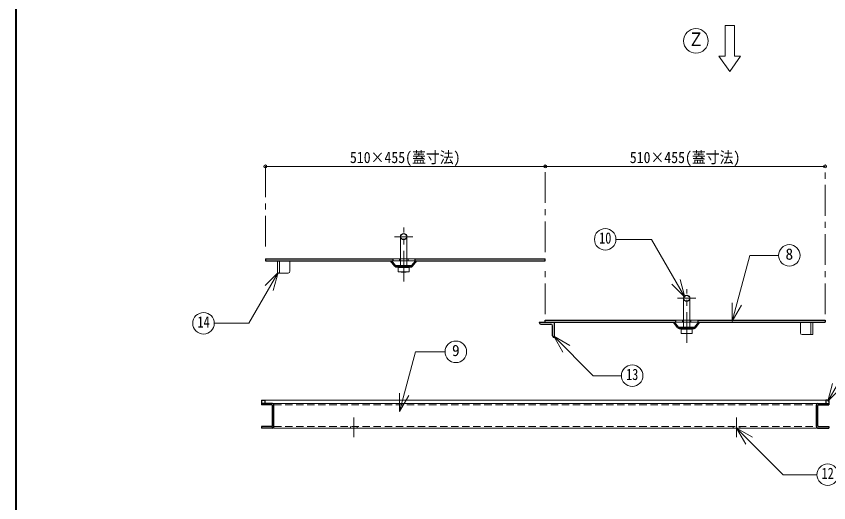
# Model space of a CAD drawing. Units: millimetres at full size, sheet at 1:10; details may follow other scales. Extents: x -2093 to 1957, y -1401 to 1409.
# Drawn here: x -2093 to -772, y -172 to 618 of the extents above; entities that cross this region are included whole.
import ezdxf
from ezdxf.enums import TextEntityAlignment as Align

# ---------------------------------------------------------------- set-up
doc = ezdxf.new("R2010")
doc.units = ezdxf.units.MM
doc.header["$LTSCALE"] = 10
doc.header["$PDMODE"] = 32
doc.header["$PDSIZE"] = 5
doc.linetypes.add('CHAIN1', pattern=[8, 5, -1, 1, -1])
doc.linetypes.add('DASHED1', pattern=[1.8, 1.2, -0.6])
doc.layers.add('0-0_ﾚｲﾔ1', color=4, linetype='Continuous', lineweight=9)
doc.styles.add('ＭＳ ゴシック', font='')
doc.styles.get('ＭＳ ゴシック').set_extended_font_data('MS Gothic')

msp = doc.modelspace()

# ---------------------------------------------------------------- linework, layer by layer
at = {"layer": '0-0_ﾚｲﾔ1', "color": 1, "lineweight": 40}
msp.add_line((-2092.76, -1400.68), (-2092.76, 1409.32), dxfattribs=at)
at = {"layer": '0-0_ﾚｲﾔ1', "color": 7, "lineweight": 18}
for p, q in [((-940.26, 603.32), (-925.26, 603.32)), ((-940.26, 603.32), (-940.26, 553.32)), ((-932.76, 528.32), (-950.26, 553.32)), ((-950.26, 553.32), (-940.26, 553.32)), ((-932.76, 528.32), (-915.26, 553.32)), ((-1467.76, 260.12), (-1467.76, 212.62)), ((-1457.76, 260.12), (-1457.76, 212.62)), ((-1059.81, 255.87), (-1117.66, 255.87)), ((-1005.52, 161.84), (-1059.81, 255.87)), ((-1667.76, 221.12), (-1667.76, 201.12)), ((-1664.76, 221.12), (-1664.76, 201.12)), ((-1469.76, 224.32), (-1480.76, 224.32)), ((-1480.76, 221.12), (-1469.76, 221.12)), ((-1469.76, 224.32), (-1469.76, 221.12)), ((-1444.76, 224.32), (-1455.76, 224.32)), ((-1455.76, 224.32), (-1455.76, 221.12)), ((-1444.76, 221.12), (-1455.76, 221.12)), ((-1667.08, 201.97), (-1714.69, 119.5)), ((-1667.08, 201.97), (-1688.29, 180.76)), ((-1667.08, 201.97), (-1674.84, 172.99)), ((-1667.76, 201.12), (-1664.76, 201.12)), ((-1466.76, 210.62), (-1471.76, 210.12)), ((-1471.76, 210.12), (-1453.76, 210.12)), ((-1471.76, 203.12), (-1471.76, 210.12)), ((-1471.76, 203.12), (-1453.76, 203.12)), ((-1471.76, 203.12), (-1466.76, 202.62)), ((-1467.76, 211.12), (-1467.76, 210.52)), ((-1466.76, 202.62), (-1462.76, 203.12)), ((-1466.76, 202.62), (-1458.76, 202.62)), ((-1462.76, 210.12), (-1462.76, 203.12)), ((-1462.76, 203.12), (-1458.76, 202.62)), ((-1453.76, 210.12), (-1458.76, 210.62)), ((-1458.76, 202.62), (-1453.76, 203.12)), ((-1457.76, 211.12), (-1457.76, 210.52)), ((-1453.76, 203.12), (-1453.76, 210.12)), ((-1005.52, 161.84), (-1013.29, 190.82)), ((-1005.52, 161.84), (-1026.73, 183.05)), ((-1007.76, 160.12), (-1007.76, 112.62)), ((-997.76, 160.12), (-997.76, 112.62)), ((-928.88, 122.69), (-928.88, 152.69)), ((-928.88, 122.69), (-913.88, 148.67)), ((-1714.69, 119.5), (-1770.76, 119.5)), ((-1009.76, 124.32), (-1020.76, 124.32)), ((-1020.76, 121.12), (-1009.76, 121.12)), ((-1009.76, 124.32), (-1009.76, 121.12)), ((-984.76, 124.32), (-995.76, 124.32)), ((-995.76, 124.32), (-995.76, 121.12)), ((-984.76, 121.12), (-995.76, 121.12)), ((-800.76, 121.12), (-800.76, 101.12)), ((-797.76, 121.12), (-797.76, 101.12)), ((-1006.76, 110.62), (-1011.76, 110.12)), ((-1011.76, 110.12), (-993.76, 110.12)), ((-1011.76, 103.12), (-1011.76, 110.12)), ((-1007.76, 111.12), (-1007.76, 110.52)), ((-1002.76, 110.12), (-1002.76, 103.12)), ((-993.76, 110.12), (-998.76, 110.62)), ((-997.76, 111.12), (-997.76, 110.52)), ((-993.76, 103.12), (-993.76, 110.12)), ((-1218.95, 98.3), (-1192.97, 83.3)), ((-1218.95, 98.3), (-1203.95, 72.31)), ((-1011.76, 103.12), (-993.76, 103.12)), ((-1011.76, 103.12), (-1006.76, 102.62)), ((-1006.76, 102.62), (-1002.76, 103.12)), ((-1006.76, 102.62), (-998.76, 102.62)), ((-1002.76, 103.12), (-998.76, 102.62)), ((-998.76, 102.62), (-993.76, 103.12)), ((-797.76, 101.12), (-800.76, 101.12)), ((-773.22, -7.05), (-717.77, 88.99)), ((-773.22, -7.05), (-765.46, 21.92)), ((-773.22, -7.05), (-752.01, 14.16)), ((-1469.64, -24), (-1469.64, 6)), ((-1469.64, -24), (-1454.64, 1.98)), ((-1673.76, -10.68), (-791.76, -10.68)), ((-1673.76, -12.98), (-1673.76, -10.68)), ((-791.76, -12.98), (-791.76, -10.68)), ((-1673.76, -50.68), (-1673.76, -48.38)), ((-1673.76, -50.68), (-791.76, -50.68)), ((-921.76, -50.68), (-895.78, -65.68)), ((-921.76, -50.68), (-906.76, -76.66)), ((-791.76, -50.68), (-791.76, -48.38))]:
    msp.add_line(p, q, dxfattribs=at)
at = {"layer": '0-0_ﾚｲﾔ1', "linetype": 'CHAIN1'}
for p, q in [((-1687.76, 374.32), (-1687.76, 235.12)), ((-1232.76, 235.12), (-1232.76, 374.32)), ((-777.76, 134.32), (-777.76, 374.32)), ((-1462.76, 187.24), (-1462.76, 275.12)), ((-1477.76, 260.12), (-1447.76, 260.12)), ((-1232.76, 134.32), (-1232.76, 211.12)), ((-1002.76, 87.62), (-1002.76, 175.12)), ((-1017.76, 160.12), (-987.76, 160.12)), ((-1543.76, -33.38), (-1543.76, -65.68)), ((-921.76, -65.68), (-921.76, -33.38))]:
    msp.add_line(p, q, dxfattribs=at)
at = {"layer": '0-0_ﾚｲﾔ1'}
for p, q in [((-1687.76, 374.32), (-1232.76, 374.32)), ((-1232.76, 374.32), (-777.76, 374.32)), ((-1647.76, 204.12), (-1647.76, 221.12)), ((-1469.76, 224.32), (-1467.76, 224.32)), ((-1467.76, 221.12), (-1469.76, 221.12)), ((-1457.76, 224.32), (-1455.76, 224.32)), ((-1455.76, 221.12), (-1457.76, 221.12)), ((-1650.76, 201.12), (-1664.76, 201.12)), ((-1009.76, 124.32), (-1007.76, 124.32)), ((-1007.76, 121.12), (-1009.76, 121.12)), ((-997.76, 124.32), (-995.76, 124.32)), ((-995.76, 121.12), (-997.76, 121.12)), ((-817.76, 104.12), (-817.76, 121.12)), ((-814.76, 101.12), (-800.76, 101.12)), ((-1688.76, -5.68), (-776.76, -5.68)), ((-1673.76, -10.68), (-1676.06, -10.68)), ((-791.76, -10.68), (-789.46, -10.68))]:
    msp.add_line(p, q, dxfattribs=at)
at = {"layer": '0-0_ﾚｲﾔ1', "color": 5, "lineweight": 25}
for p, q in [((-1687.76, 224.32), (-1687.76, 221.12)), ((-1687.76, 224.32), (-1480.76, 224.32)), ((-1687.76, 221.12), (-1480.76, 221.12)), ((-1477.16, 212.25), (-1484.26, 221.12)), ((-1475.99, 213.18), (-1482.34, 221.12)), ((-1480.76, 224.32), (-1480.76, 221.12)), ((-1450.7, 212.62), (-1474.82, 212.62)), ((-1449.53, 213.18), (-1443.18, 221.12)), ((-1448.36, 212.25), (-1441.26, 221.12)), ((-1444.76, 224.32), (-1232.76, 224.32)), ((-1232.76, 221.12), (-1232.76, 224.32)), ((-1474.82, 211.12), (-1450.7, 211.12)), ((-1242.76, 121.12), (-1020.76, 121.12)), ((-1232.76, 121.12), (-1232.76, 124.32)), ((-1232.76, 124.32), (-1020.76, 124.32)), ((-1217.76, 96.12), (-1217.76, 121.12)), ((-1017.16, 112.25), (-1024.26, 121.12)), ((-1015.99, 113.18), (-1022.34, 121.12)), ((-1020.76, 124.32), (-1020.76, 121.12)), ((-989.53, 113.18), (-983.18, 121.12)), ((-988.36, 112.25), (-981.26, 121.12)), ((-984.76, 124.32), (-984.76, 121.12)), ((-984.76, 124.32), (-777.76, 124.32)), ((-984.76, 121.12), (-777.76, 121.12)), ((-777.76, 124.32), (-777.76, 121.12)), ((-1239.76, 118.12), (-1223.76, 118.12)), ((-1220.76, 99.12), (-1220.76, 115.12)), ((-990.7, 112.62), (-1014.82, 112.62)), ((-1014.82, 111.12), (-990.7, 111.12)), ((-1693.76, -5.68), (-1688.76, -5.68)), ((-1693.76, -5.68), (-1693.76, -12.98)), ((-1676.06, -10.68), (-1693.76, -10.68)), ((-1677.21, -12.98), (-1693.76, -12.98)), ((-1688.76, -5.68), (-1688.76, -10.68)), ((-1673.76, -48.38), (-1673.76, -12.98)), ((-791.76, -48.38), (-791.76, -12.98)), ((-789.46, -10.68), (-771.76, -10.68)), ((-788.31, -12.98), (-771.76, -12.98)), ((-771.76, -5.68), (-776.76, -5.68)), ((-776.76, -5.68), (-776.76, -10.68)), ((-771.76, -5.68), (-771.76, -12.98)), ((-1676.06, -47.23), (-1676.06, -14.13)), ((-789.46, -47.23), (-789.46, -14.13)), ((-1693.76, -48.38), (-1693.76, -50.68)), ((-1677.21, -48.38), (-1693.76, -48.38)), ((-1676.06, -50.68), (-1693.76, -50.68)), ((-789.46, -50.68), (-771.76, -50.68)), ((-788.31, -48.38), (-771.76, -48.38)), ((-771.76, -48.38), (-771.76, -50.68))]:
    msp.add_line(p, q, dxfattribs=at)
at = {"layer": '0-0_ﾚｲﾔ1', "linetype": 'DASHED1'}
for p, q in [((-1468.76, 212.62), (-1468.76, 211.12)), ((-1467.76, 224.32), (-1457.76, 224.32)), ((-1457.76, 221.12), (-1467.76, 221.12)), ((-1467.76, 212.62), (-1467.76, 211.12)), ((-1457.76, 212.62), (-1457.76, 211.12)), ((-1456.76, 212.62), (-1456.76, 211.12)), ((-1007.76, 124.32), (-997.76, 124.32)), ((-997.76, 121.12), (-1007.76, 121.12)), ((-1008.76, 112.62), (-1008.76, 111.12)), ((-1007.76, 112.62), (-1007.76, 111.12)), ((-997.76, 112.62), (-997.76, 111.12)), ((-996.76, 112.62), (-996.76, 111.12)), ((-1673.76, -12.98), (-791.76, -12.98)), ((-1673.76, -48.38), (-791.76, -48.38)), ((-1549.26, -50.68), (-1549.26, -48.38)), ((-1538.26, -50.68), (-1538.26, -48.38)), ((-927.26, -50.68), (-927.26, -48.38)), ((-916.26, -50.68), (-916.26, -48.38))]:
    msp.add_line(p, q, dxfattribs=at)
at = {"layer": '0-0_ﾚｲﾔ1', "color": 7, "lineweight": 18}
for points in [[(-925.26, 603.32), (-925.26, 553.32), (-915.26, 553.32)], [(-928.88, 122.69), (-900.18, 229.79), (-853.38, 229.79)], [(-1218.95, 98.3), (-1154.97, 34.31), (-1108.84, 34.31)], [(-1469.64, -24), (-1443.61, 73.16), (-1395.53, 73.16)], [(-921.76, -50.68), (-845.96, -126.48), (-791.02, -126.48)]]:
    msp.add_lwpolyline(points, dxfattribs=at)
at = {"layer": '0-0_ﾚｲﾔ1', "color": 5, "lineweight": 25}
msp.add_lwpolyline([(-1444.76, 224.32), (-1444.76, 221.12), (-1232.76, 221.12)], dxfattribs=at)
at = {"layer": '0-0_ﾚｲﾔ1', "color": 7, "lineweight": 18}
for points in [[(-1462.76, 210.12), (-1466.76, 210.62), (-1458.76, 210.62)], [(-1002.76, 110.12), (-1006.76, 110.62), (-998.76, 110.62)]]:
    msp.add_lwpolyline(points, close=True, dxfattribs=at)
for centre, radius in [((-987.76, 578.32), 20), ((-1135.16, 255.87), 17.5), ((-835.88, 229.79), 17.5), ((-1788.26, 119.5), 17.5), ((-1378.03, 73.16), 17.5), ((-1091.34, 34.31), 17.5), ((-773.52, -126.48), 17.5)]:
    msp.add_circle(centre, radius, dxfattribs=at)
at = {"layer": '0-0_ﾚｲﾔ1', "color": 5, "lineweight": 25}
for centre in [(-1462.76, 260.12), (-1002.76, 160.12)]:
    msp.add_circle(centre, 5, dxfattribs=at)
for centre, radius, start, end in [((-1474.82, 214.12), 3, 218.65981, 270), ((-1474.82, 214.12), 1.5, 218.65981, 270), ((-1450.7, 214.12), 1.5, 270, 321.34019), ((-1450.7, 214.12), 3, 270, 321.34019), ((-1239.76, 121.12), 3, 180, 270), ((-1223.76, 115.12), 3, 0, 90), ((-1014.82, 114.12), 3, 218.65981, 270), ((-1014.82, 114.12), 1.5, 218.65981, 270), ((-990.7, 114.12), 1.5, 270, 321.34019), ((-990.7, 114.12), 3, 270, 321.34019), ((-1217.76, 99.12), 3, 180, 270), ((-1677.21, -14.13), 1.15, 0, 90), ((-1676.06, -12.98), 2.3, 0, 90), ((-789.46, -12.98), 2.3, 90, 180), ((-788.31, -14.13), 1.15, 90, 180), ((-1677.21, -47.23), 1.15, 270, 0), ((-1676.06, -48.38), 2.3, 270, 0), ((-789.46, -48.38), 2.3, 180, 270), ((-788.31, -47.23), 1.15, 180, 270)]:
    msp.add_arc(centre, radius, start, end, dxfattribs=at)
at = {"layer": '0-0_ﾚｲﾔ1'}
for centre, start, end in [((-1650.76, 204.12), 270, 0), ((-814.76, 104.12), 180, 270)]:
    msp.add_arc(centre, 3, start, end, dxfattribs=at)
at = {"layer": '0-0_ﾚｲﾔ1', "color": 1}
for p in [(-1687.76, 374.32), (-1232.76, 374.32), (-777.76, 374.32)]:
    msp.add_point(p, dxfattribs=at)

# ---------------------------------------------------------------- texts
at = {"layer": '0-0_ﾚｲﾔ1', "color": 7, "style": 'ＭＳ ゴシック'}
for s, height, width, p in [('Ｚ', 21.99, 0.85, (-1000.26, 563.32)), ('510×455(蓋寸法)', 18.33, 0.9, (-1550.26, 374.32)), ('510×455(蓋寸法)', 18.33, 0.9, (-1095.26, 374.32)), ('10', 18.33, 0.8, (-1145.16, 243.37)), ('14', 18.33, 0.8, (-1798.26, 107)), ('13', 18.33, 0.8, (-1101.34, 21.81)), ('12', 18.33, 0.8, (-783.52, -138.98))]:
    msp.add_text(s, height=height, dxfattribs=dict(at, width=width)).set_placement(p, align=Align.BOTTOM_LEFT)
for s, p in [('8', (-842.13, 217.29)), ('9', (-1384.28, 60.66))]:
    msp.add_text(s, height=18.33, dxfattribs=at).set_placement(p, align=Align.BOTTOM_LEFT)

doc.saveas('drawing.dxf')
